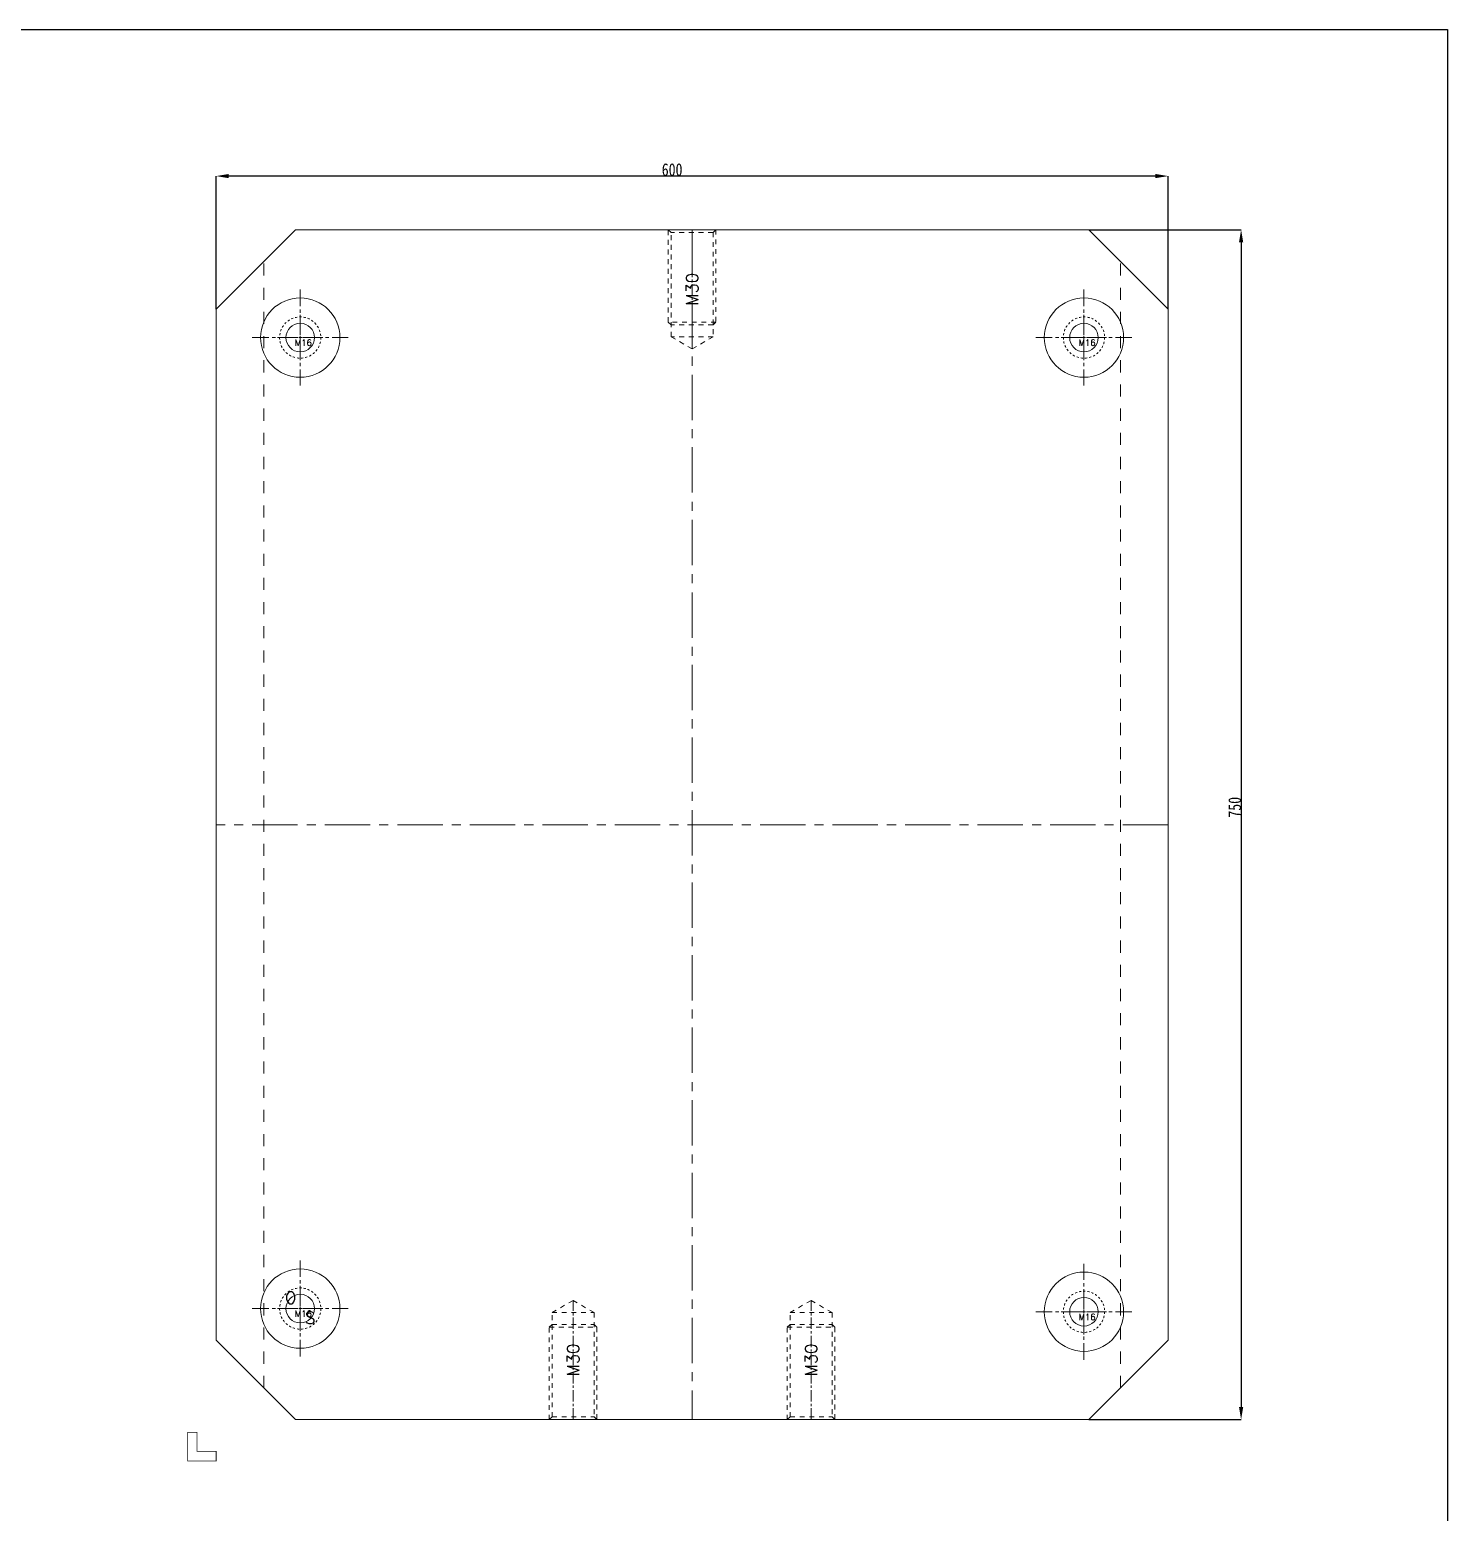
# Model space of a CAD drawing. Header units: millimetres. Extents: x 723 to 11228, y -2384 to 1578.
# Drawn here: x 1646 to 2540, y -1200 to -266 of the extents above; entities that cross this region are included whole.
import ezdxf
from ezdxf.enums import TextEntityAlignment as Align

# ---------------------------------------------------------------- set-up
doc = ezdxf.new("R2010")
doc.units = ezdxf.units.MM
doc.header["$LTSCALE"] = 16.335
doc.header["$PDMODE"] = 3
doc.header["$PDSIZE"] = 0.3125
doc.linetypes.add('CENTER', pattern=[0.6, 0.375, -0.075, 0.075, -0.075])
doc.linetypes.add('HIDDEN', pattern=[0.2, 0.1, -0.1])
doc.layers.get('0').update_dxf_attribs({"linetype": 'CONTINUOUS'})
doc.layers.get('Defpoints').update_dxf_attribs({"linetype": 'CONTINUOUS'})
doc.layers.add('moldbase', color=7, linetype='CONTINUOUS', lineweight=20)
doc.layers.add('screw', color=33, linetype='CONTINUOUS', lineweight=13)
doc.styles.add('ROMANC', font='romanc.shx', dxfattribs={"bigfont": 'gbcbig.shx'})
doc.styles.get("Standard").update_dxf_attribs({"font": 'txt', "width": 0.8})
doc.styles.add('TXT', font='txt.shx', dxfattribs={"bigfont": 'gbcbig.shx'})
doc.dimstyles.new('ISO-25', dxfattribs={"dimtxt": 8, "dimasz": 8, "dimexe": 0, "dimexo": 0, "dimgap": 0, "dimtad": 1, "dimtxsty": 'Standard', "dimcen": 0, "dimclrd": 4, "dimclre": 4, "dimclrt": 6, "dimadec": 0, "dimazin": 0, "dimtfac": 1, "dimtofl": 0, "dimtmove": 0, "dimatfit": 3, "dimfxl": 0, "dimarcsym": 0})

# ---------------------------------------------------------------- blocks, each defined once
blk = doc.blocks.new('screw_m16_i')
at = {"layer": 'screw', "color": 1, "linetype": 'CENTER', "ltscale": 0.808571}
for p, q in [((0, -14.3), (0, 14.3)), ((-14.3, 0), (14.3, 0))]:
    blk.add_line(p, q, dxfattribs=at)
at = {"layer": 'screw', "color": 8, "linetype": 'HIDDEN', "ltscale": 0.808571}
blk.add_circle((0, 0), 13, dxfattribs=at)
at = {"layer": 'screw', "color": 33}
blk.add_circle((0, 0), 9, dxfattribs=at)
at = {"layer": 'screw', "color": 6, "style": 'TXT'}
blk.add_text('M16', height=3.9, dxfattribs=at).set_placement((-3.38, -5.2))
blk = doc.blocks.new('*D109')
at = {"color": 4, "lineweight": -2}
for p, q in [((1763.77, -441.74), (1763.77, -357.96)), ((2355.77, -357.96), (1771.77, -357.96)), ((2363.77, -441.74), (2363.77, -357.96))]:
    blk.add_line(p, q, dxfattribs=at)
at = {"color": 4}
for points in [[(1771.77, -356.63), (1771.77, -359.29), (1763.77, -357.96)], [(2355.77, -356.63), (2355.77, -359.29), (2363.77, -357.96)]]:
    blk.add_solid(points, dxfattribs=at)
at = {"layer": 'Defpoints', "color": 0}
for p in [(1763.77, -357.96), (1763.77, -441.74), (2363.77, -441.74)]:
    blk.add_point(p, dxfattribs=at)
at = {"color": 6, "insert": (2051.17, -353.96), "char_height": 8, "attachment_point": 5}
blk.add_mtext('600', dxfattribs=at)
blk = doc.blocks.new('*D110')
at = {"color": 4, "lineweight": -2}
for p, q in [((2313.77, -391.74), (2409.82, -391.74)), ((2409.82, -399.74), (2409.82, -1133.74)), ((2313.77, -1141.74), (2409.82, -1141.74))]:
    blk.add_line(p, q, dxfattribs=at)
at = {"color": 4}
for points in [[(2408.49, -399.74), (2411.16, -399.74), (2409.82, -391.74)], [(2408.49, -1133.74), (2411.16, -1133.74), (2409.82, -1141.74)]]:
    blk.add_solid(points, dxfattribs=at)
at = {"layer": 'Defpoints', "color": 0}
for p in [(2313.77, -391.74), (2313.77, -1141.74), (2409.82, -1141.74)]:
    blk.add_point(p, dxfattribs=at)
at = {"color": 6, "insert": (2405.82, -755.78), "char_height": 8, "attachment_point": 5, "rotation": 90}
blk.add_mtext('750', dxfattribs=at)

msp = doc.modelspace()

# ---------------------------------------------------------------- linework, layer by layer
msp.add_lwpolyline([(814.144, -265.677), (2539.8, -265.677), (2539.8, -1801.098), (814.144, -1801.098)], close=True)
at = {"layer": 'moldbase'}
for p, q in [((1763.765, -441.744), (1813.765, -391.744)), ((2313.765, -391.744), (1813.765, -391.744)), ((2313.765, -391.744), (2363.765, -441.744)), ((1763.765, -441.744), (1763.765, -1091.744)), ((2363.765, -441.744), (2363.765, -1091.744)), ((1813.765, -1141.744), (1763.765, -1091.744)), ((2363.765, -1091.744), (2313.765, -1141.744)), ((2313.765, -1141.744), (1813.765, -1141.744))]:
    msp.add_line(p, q, dxfattribs=at)
at = {"layer": 'moldbase', "color": 1, "linetype": 'CENTER', "ltscale": 4.66483}
for p, q in [((2063.765, -391.744), (2063.765, -1141.744)), ((2363.765, -766.744), (1763.765, -766.744))]:
    msp.add_line(p, q, dxfattribs=at)
at = {"layer": 'moldbase', "color": 8, "linetype": 'HIDDEN', "ltscale": 4.66483}
for p, q in [((1793.765, -1121.744), (1793.765, -411.744)), ((2333.765, -1121.744), (2333.765, -411.744))]:
    msp.add_line(p, q, dxfattribs=at)
at = {"layer": 'moldbase', "color": 1, "linetype": 'CENTER', "ltscale": 1.710438}
for p, q in [((1816.765, -429.494), (1816.765, -489.994)), ((2310.765, -429.494), (2310.765, -489.994)), ((1786.515, -459.744), (1847.015, -459.744)), ((2341.015, -459.744), (2280.515, -459.744)), ((1816.765, -1101.994), (1816.765, -1041.494)), ((2310.765, -1103.994), (2310.765, -1043.494)), ((1786.515, -1071.744), (1847.015, -1071.744)), ((2341.015, -1073.744), (2280.515, -1073.744))]:
    msp.add_line(p, q, dxfattribs=at)
at = {"layer": 'moldbase', "const_width": 0.5}
msp.add_lwpolyline([(1763.765, -1161.744), (1751.765, -1161.744), (1751.765, -1149.744), (1745.765, -1149.744), (1745.765, -1167.744), (1763.765, -1167.744), (1763.765, -1161.744)], dxfattribs=at)
at = {"layer": 'moldbase'}
for centre in [(1816.765, -459.744), (2310.765, -459.744), (1816.765, -1071.744), (2310.765, -1073.744)]:
    msp.add_circle(centre, 25, dxfattribs=at)
at = {"layer": 'screw', "color": 92, "linetype": 'HIDDEN', "ltscale": 1.865932}
for p, q in [((2048.765, -449.994), (2048.765, -391.744)), ((2078.765, -391.744), (2078.765, -449.994)), ((2050.515, -451.744), (2048.765, -449.994)), ((2078.765, -449.994), (2048.765, -449.994)), ((2077.015, -451.744), (2050.515, -451.744)), ((2078.765, -449.994), (2077.015, -451.744)), ((1973.765, -1083.494), (1975.515, -1081.744)), ((1973.765, -1141.744), (1973.765, -1083.494)), ((1973.765, -1083.494), (2003.765, -1083.494)), ((1975.515, -1081.744), (2002.015, -1081.744)), ((2002.015, -1081.744), (2003.765, -1083.494)), ((2003.765, -1083.494), (2003.765, -1141.744)), ((2123.765, -1083.494), (2125.515, -1081.744)), ((2123.765, -1141.744), (2123.765, -1083.494)), ((2123.765, -1083.494), (2153.765, -1083.494)), ((2125.515, -1081.744), (2152.015, -1081.744)), ((2152.015, -1081.744), (2153.765, -1083.494)), ((2153.765, -1083.494), (2153.765, -1141.744))]:
    msp.add_line(p, q, dxfattribs=at)
at = {"layer": 'screw', "color": 8, "linetype": 'HIDDEN', "ltscale": 1.865932}
for p, q in [((2050.515, -393.494), (2048.765, -391.744)), ((2078.765, -391.744), (2077.015, -393.494)), ((2077.015, -393.494), (2050.515, -393.494)), ((2050.515, -459.244), (2050.515, -393.494)), ((2077.015, -393.494), (2077.015, -459.244)), ((2063.765, -466.894), (2050.515, -459.244)), ((2077.015, -459.244), (2050.515, -459.244)), ((2077.015, -459.244), (2063.765, -466.894)), ((1975.515, -1074.244), (1988.765, -1066.595)), ((1975.515, -1139.994), (1975.515, -1074.244)), ((1975.515, -1074.244), (2002.015, -1074.244)), ((1988.765, -1066.595), (2002.015, -1074.244)), ((2002.015, -1074.244), (2002.015, -1139.994)), ((2125.515, -1074.244), (2138.765, -1066.595)), ((2125.515, -1139.994), (2125.515, -1074.244)), ((2125.515, -1074.244), (2152.015, -1074.244)), ((2138.765, -1066.595), (2152.015, -1074.244)), ((2152.015, -1074.244), (2152.015, -1139.994)), ((1973.765, -1141.744), (1975.515, -1139.994)), ((1975.515, -1139.994), (2002.015, -1139.994)), ((2002.015, -1139.994), (2003.765, -1141.744)), ((2123.765, -1141.744), (2125.515, -1139.994)), ((2125.515, -1139.994), (2152.015, -1139.994)), ((2152.015, -1139.994), (2153.765, -1141.744))]:
    msp.add_line(p, q, dxfattribs=at)
at = {"layer": 'screw', "color": 1, "linetype": 'CENTER', "ltscale": 1.166208}
for p, q in [((2063.765, -391.744), (2063.765, -466.894)), ((1988.765, -1141.744), (1988.765, -1066.595)), ((2138.765, -1141.744), (2138.765, -1066.595))]:
    msp.add_line(p, q, dxfattribs=at)

# ---------------------------------------------------------------- block references
at = {"layer": 'screw'}
for p in [(1816.765, -459.744), (2310.765, -459.744), (1816.765, -1071.744), (2310.765, -1073.744)]:
    msp.add_blockref('screw_m16_i', p, dxfattribs=at)

# ---------------------------------------------------------------- texts
at = {"layer": 'moldbase', "style": 'ROMANC'}
for s, p in [('O', (1807.254, -1068.654)), ('S', (1819.855, -1081.255))]:
    msp.add_text(s, height=7.5, dxfattribs=at).set_placement(p)
at = {"layer": 'screw', "color": 6, "linetype": 'HIDDEN', "ltscale": 1.865932, "style": 'TXT'}
for p in [(2063.765, -429.319), (1988.765, -1104.169), (2138.765, -1104.169)]:
    msp.add_text('M30', height=7.5, rotation=90, dxfattribs=at).set_placement(p, align=Align.MIDDLE)

# ---------------------------------------------------------------- dimensions: what is measured, and where the dimension line sits
dim = msp.add_linear_dim(base=(1763.765, -357.959), p1=(2363.765, -441.744), p2=(1763.765, -441.744), dimstyle='ISO-25', override={"dimfxl": 1.25, "dimarcsym": 1})
dim.commit()
dim.dimension.update_dxf_attribs({"geometry": '*D109', "text_midpoint": (2051.168, -357.959), "dimtype": 160})
dim = msp.add_linear_dim(base=(2409.825, -1141.744), p1=(2313.765, -391.744), p2=(2313.765, -1141.744), angle=90, dimstyle='ISO-25', override={"dimfxl": 1.25, "dimarcsym": 1})
dim.commit()
dim.dimension.update_dxf_attribs({"geometry": '*D110', "text_midpoint": (2409.825, -755.777), "dimtype": 160})

doc.saveas('drawing.dxf')
